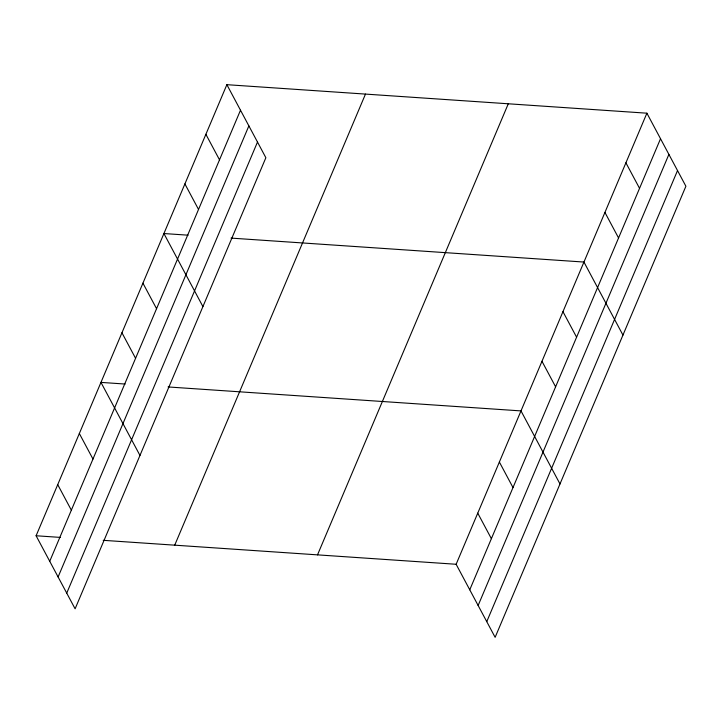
<?xml version="1.0" encoding="UTF-8"?>
<svg xmlns="http://www.w3.org/2000/svg" width="722" height="722" viewBox="0 0 722 722"><rect width="100%" height="100%" fill="white"/><g stroke="black" fill="none" stroke-linecap="round" stroke-linejoin="round"><path stroke-width="1.08" d="M226.87 84.682L265.867 157.73L75.106 608.808L36.1 535.76L226.87 84.682L646.894 113.192L685.9 186.24L495.13 637.318L456.133 564.27L646.894 113.192M49.728 561.292L240.498 110.213M58.103 576.968L248.873 125.89M66.731 593.123L257.492 142.054M174.715 545.173L365.476 94.095M317.518 554.866L508.288 103.787M469.76 589.802L660.531 138.723M478.135 605.478L668.897 154.4M486.763 621.633L677.525 170.554M188.117 235.182L163.912 233.54L202.918 306.588M231.022 238.098L583.945 262.05L622.951 335.089M125.159 384.041L100.963 382.398L139.96 455.438M168.064 386.947L520.995 410.908L559.992 483.948M36.1 535.76L60.305 537.403M103.201 540.318L456.133 564.27M625.911 162.811L639.548 188.343M604.928 212.43L618.564 237.962M562.961 311.669L576.589 337.192M541.978 361.289L555.606 386.812M499.371 462.026L512.999 487.558M477.756 513.152L491.384 538.675M205.878 134.301L219.515 159.833M184.895 183.92L198.532 209.452M142.929 283.159L156.557 308.691M121.946 332.779L135.574 358.302M79.339 433.516L92.967 459.048M57.724 484.642L71.352 510.165"/></g></svg>
